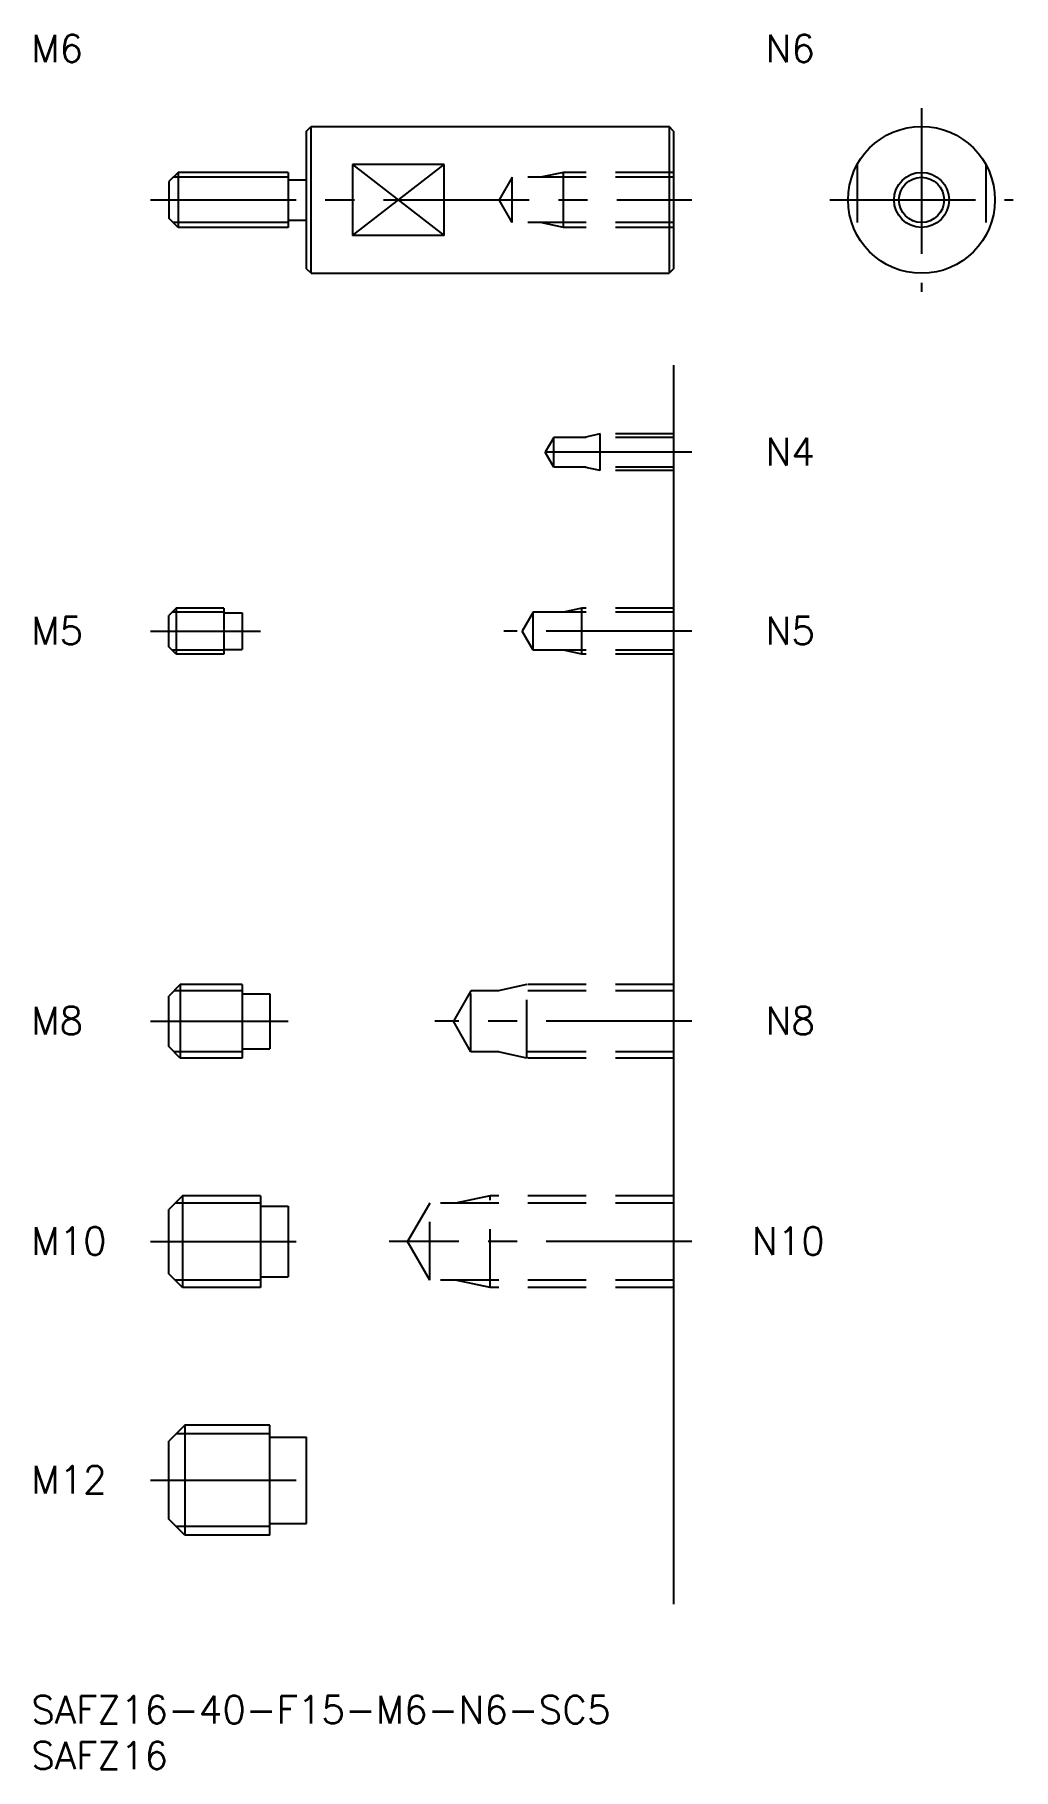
# Model space of a CAD drawing. Extents: x 0 to 107, y -8 to 181.
import ezdxf

# ---------------------------------------------------------------- set-up
doc = ezdxf.new("R2010")
doc.units = 0
doc.header["$LTSCALE"] = 0.5
doc.linetypes.add('CENTER', pattern=[50.8, 31.75, -6.35, 6.35, -6.35])
doc.linetypes.add('DASHED', pattern=[19.05, 12.7, -6.35])
for name, color, linetype in [('MSM_CENTER', 1, 'CENTER'), ('MSM_CONTINUOUS', 7, 'CONTINUOUS'), ('MSM_DASHED', 4, 'DASHED'), ('MSM_NARROW', 5, 'CONTINUOUS'), ('MSM_PART_NUMBER', 7, 'CONTINUOUS')]:
    doc.layers.add(name, color=color, linetype=linetype)
doc.styles.get("Standard").update_dxf_attribs({"font": 'txt.shx', "height": 1, "bigfont": 'bigfont.shx'})

# ---------------------------------------------------------------- blocks, each defined once
blk = doc.blocks.new('*U12')
at = {"layer": 'MSM_PART_NUMBER'}
blk.add_text('SAFZ16-40-F15-M6-N6-SC5', height=3, dxfattribs=at).set_placement((0, -3))
blk = doc.blocks.new('*U13')
at = {"layer": 'MSM_PART_NUMBER'}
blk.add_text('SAFZ16', height=3, dxfattribs=at).set_placement((0, -8))
blk = doc.blocks.new('*U14')
at = {"layer": 'MSM_PART_NUMBER'}
blk.add_text('N10', height=3, dxfattribs=at).set_placement((78.5, 48.06))
blk = doc.blocks.new('*U15')
at = {"layer": 'MSM_PART_NUMBER'}
blk.add_text('N8', height=3, dxfattribs=at).set_placement((80, 72.06))
blk = doc.blocks.new('*U16')
at = {"layer": 'MSM_PART_NUMBER'}
blk.add_text('N5', height=3, dxfattribs=at).set_placement((80, 114.56))
blk = doc.blocks.new('*U17')
at = {"layer": 'MSM_PART_NUMBER'}
blk.add_text('N4', height=3, dxfattribs=at).set_placement((80, 134.06))
blk = doc.blocks.new('*U18')
at = {"layer": 'MSM_PART_NUMBER'}
blk.add_text('M12', height=3, dxfattribs=at).set_placement((0, 22.06))
blk = doc.blocks.new('*U19')
at = {"layer": 'MSM_PART_NUMBER'}
blk.add_text('M10', height=3, dxfattribs=at).set_placement((0, 48.06))
blk = doc.blocks.new('*U20')
at = {"layer": 'MSM_PART_NUMBER'}
blk.add_text('M8', height=3, dxfattribs=at).set_placement((0, 72.06))
blk = doc.blocks.new('*U21')
at = {"layer": 'MSM_PART_NUMBER'}
blk.add_text('M6', height=3, dxfattribs=at).set_placement((0, 178))
blk = doc.blocks.new('*U22')
at = {"layer": 'MSM_PART_NUMBER'}
blk.add_text('N6', height=3, dxfattribs=at).set_placement((80, 178))
blk = doc.blocks.new('*U23')
at = {"layer": 'MSM_PART_NUMBER'}
blk.add_text('M5', height=3, dxfattribs=at).set_placement((0, 114.56))

msp = doc.modelspace()

# ---------------------------------------------------------------- linework, layer by layer
at = {"layer": 'MSM_CENTER'}
for p, q in [((97.01, 173), (97.01, 153)), ((13, 163), (72, 163)), ((87.01, 163), (107.01, 163)), ((72, 135.5), (54, 135.5)), ((13, 116), (25, 116)), ((72, 116), (51.5, 116)), ((13, 73.5), (28, 73.5)), ((72, 73.5), (44, 73.5)), ((13, 49.5), (30, 49.5)), ((72, 49.5), (39, 49.5)), ((13, 23.5), (32, 23.5))]:
    msp.add_line(p, q, dxfattribs=at)
at = {"layer": 'MSM_CONTINUOUS'}
for p, q in [((30, 170.5), (30.5, 171)), ((30, 155.5), (30, 170.5)), ((30.5, 171), (69.5, 171)), ((30.5, 155), (30.5, 171)), ((70, 170.5), (69.5, 171)), ((69.5, 171), (69.5, 155)), ((70, 170.5), (70, 155.5)), ((45, 166.87), (35, 166.87)), ((35, 166.87), (35, 159.13)), ((45, 159.13), (45, 166.87)), ((16, 166), (15, 165)), ((15, 165), (15, 161)), ((28, 166), (16, 166)), ((16, 166), (16, 160)), ((28, 166), (28, 160)), ((28, 165.2), (30, 165.2)), ((16, 160), (15, 161)), ((28, 160.8), (30, 160.8)), ((28, 160), (16, 160)), ((45, 159.13), (35, 159.13)), ((30.5, 155), (30, 155.5)), ((30.5, 155), (69.5, 155)), ((70, 155.5), (69.5, 155)), ((70, 145), (70, 10)), ((15.8, 118.5), (15, 117.7)), ((15, 114.3), (15, 117.7)), ((21, 118.5), (15.8, 118.5)), ((15.8, 118.5), (15.8, 113.5)), ((21, 118.5), (21, 113.5)), ((21, 118), (23, 118)), ((23, 118), (23, 114)), ((15.8, 113.5), (15, 114.3)), ((21, 113.5), (15.8, 113.5)), ((21, 114), (23, 114)), ((16.25, 77.5), (15, 76.25)), ((23, 77.5), (16.25, 77.5)), ((16.25, 77.5), (16.25, 69.5)), ((23, 77.5), (23, 69.5)), ((15, 70.75), (15, 76.25)), ((23, 76.5), (26, 76.5)), ((26, 76.5), (26, 70.5)), ((16.25, 69.5), (15, 70.75)), ((23, 70.5), (26, 70.5)), ((23, 69.5), (16.25, 69.5)), ((16.5, 54.5), (15, 53)), ((15, 46), (15, 53)), ((25, 54.5), (16.5, 54.5)), ((16.5, 54.5), (16.5, 44.5)), ((25, 54.5), (25, 44.5)), ((25, 53.35), (28, 53.35)), ((28, 53.35), (28, 45.65)), ((16.5, 44.5), (15, 46)), ((25, 45.65), (28, 45.65)), ((25, 44.5), (16.5, 44.5)), ((16.75, 29.5), (15, 27.75)), ((26, 29.5), (16.75, 29.5)), ((16.75, 29.5), (16.75, 17.5)), ((26, 17.5), (26, 29.5)), ((15, 19.25), (15, 27.75)), ((26, 28.2), (30, 28.2)), ((30, 18.8), (30, 28.2)), ((16.75, 17.5), (15, 19.25)), ((26, 17.5), (16.75, 17.5)), ((26, 18.8), (30, 18.8))]:
    msp.add_line(p, q, dxfattribs=at)
for radius in [8, 2.46]:
    msp.add_circle((97.01, 163), radius, dxfattribs=at)
at = {"layer": 'MSM_DASHED'}
for p, q in [((90.01, 166.87), (90.01, 159.13)), ((104.01, 166.87), (104.01, 159.13)), ((52.42, 165.46), (51, 163)), ((70, 165.46), (52.42, 165.46)), ((52.42, 160.54), (52.42, 165.46)), ((58, 166), (55.5, 165.46)), ((70, 166), (58, 166)), ((58, 160), (58, 166)), ((52.42, 160.54), (51, 163)), ((70, 160.54), (52.42, 160.54)), ((58, 160), (55.5, 160.54)), ((70, 160), (58, 160)), ((56.94, 137.12), (56, 135.5)), ((70, 137.12), (56.94, 137.12)), ((56.94, 133.88), (56.94, 137.12)), ((62, 137.5), (60.25, 137.12)), ((70, 137.5), (62, 137.5)), ((62, 133.5), (62, 137.5)), ((56.94, 133.88), (56, 135.5)), ((70, 133.88), (56.94, 133.88)), ((62, 133.5), (60.25, 133.88)), ((70, 133.5), (62, 133.5)), ((54.69, 118.07), (53.5, 116)), ((70, 118.07), (54.69, 118.07)), ((54.69, 113.93), (54.69, 118.07)), ((60, 118.5), (58, 118.07)), ((70, 118.5), (60, 118.5)), ((60, 113.5), (60, 118.5)), ((54.69, 113.93), (53.5, 116)), ((70, 113.93), (54.69, 113.93)), ((60, 113.5), (58, 113.93)), ((70, 113.5), (60, 113.5)), ((54, 77.5), (50.87, 76.82)), ((54, 69.5), (54, 77.5)), ((70, 77.5), (54, 77.5)), ((47.92, 76.82), (46, 73.5)), ((47.92, 70.18), (47.92, 76.82)), ((70, 76.82), (47.92, 76.82)), ((47.92, 70.18), (46, 73.5)), ((70, 70.18), (47.92, 70.18)), ((54, 69.5), (50.87, 70.18)), ((70, 69.5), (54, 69.5)), ((43.42, 53.69), (41, 49.5)), ((43.42, 45.31), (43.42, 53.69)), ((70, 53.69), (43.42, 53.69)), ((50, 54.5), (46.25, 53.69)), ((50, 44.5), (50, 54.5)), ((70, 54.5), (50, 54.5)), ((43.42, 45.31), (41, 49.5)), ((70, 45.31), (43.42, 45.31)), ((50, 44.5), (46.25, 45.31)), ((70, 44.5), (50, 44.5))]:
    msp.add_line(p, q, dxfattribs=at)
at = {"layer": 'MSM_NARROW'}
for p, q in [((35, 166.87), (45, 159.13)), ((35, 159.13), (45, 166.87)), ((28, 165.46), (15.46, 165.46)), ((28, 160.54), (15.46, 160.54)), ((21, 118.07), (15.37, 118.07)), ((21, 113.93), (15.37, 113.93)), ((23, 76.82), (15.57, 76.82)), ((23, 70.18), (15.57, 70.18)), ((25, 53.69), (15.69, 53.69)), ((25, 45.31), (15.69, 45.31)), ((26, 28.55), (15.8, 28.55)), ((26, 18.45), (15.8, 18.45))]:
    msp.add_line(p, q, dxfattribs=at)
msp.add_circle((97.01, 163), 3, dxfattribs=at)

# ---------------------------------------------------------------- block references
at = {"layer": 'MSM_CONTINUOUS'}
for name in ['*U21', '*U22', '*U17', '*U23', '*U16', '*U20', '*U15', '*U19', '*U14', '*U18', '*U12', '*U13']:
    msp.add_blockref(name, (0, 0), dxfattribs=at)

doc.saveas('drawing.dxf')
